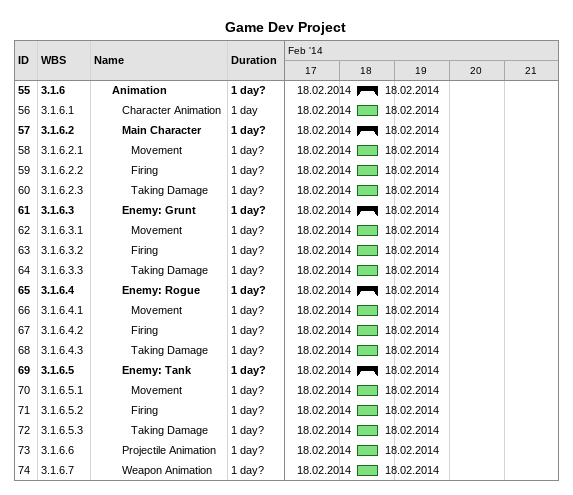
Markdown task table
Game Dev Project

| ID | WBS | Task | Duration | Start | Finish |
|---|---|---|---|---|---|
| 55 | 3.1.6 | **Animation** | 1d? | 2014-02-18 | 2014-02-18 |
| 56 | 3.1.6.1 | Character Animation | 1d | 2014-02-18 | 2014-02-18 |
| 57 | 3.1.6.2 | **Main Character** | 1d? | 2014-02-18 | 2014-02-18 |
| 58 | 3.1.6.2.1 | Movement | 1d? | 2014-02-18 | 2014-02-18 |
| 59 | 3.1.6.2.2 | Firing | 1d? | 2014-02-18 | 2014-02-18 |
| 60 | 3.1.6.2.3 | Taking Damage | 1d? | 2014-02-18 | 2014-02-18 |
| 61 | 3.1.6.3 | **Enemy: Grunt** | 1d? | 2014-02-18 | 2014-02-18 |
| 62 | 3.1.6.3.1 | Movement | 1d? | 2014-02-18 | 2014-02-18 |
| 63 | 3.1.6.3.2 | Firing | 1d? | 2014-02-18 | 2014-02-18 |
| 64 | 3.1.6.3.3 | Taking Damage | 1d? | 2014-02-18 | 2014-02-18 |
| 65 | 3.1.6.4 | **Enemy: Rogue** | 1d? | 2014-02-18 | 2014-02-18 |
| 66 | 3.1.6.4.1 | Movement | 1d? | 2014-02-18 | 2014-02-18 |
| 67 | 3.1.6.4.2 | Firing | 1d? | 2014-02-18 | 2014-02-18 |
| 68 | 3.1.6.4.3 | Taking Damage | 1d? | 2014-02-18 | 2014-02-18 |
| 69 | 3.1.6.5 | **Enemy: Tank** | 1d? | 2014-02-18 | 2014-02-18 |
| 70 | 3.1.6.5.1 | Movement | 1d? | 2014-02-18 | 2014-02-18 |
| 71 | 3.1.6.5.2 | Firing | 1d? | 2014-02-18 | 2014-02-18 |
| 72 | 3.1.6.5.3 | Taking Damage | 1d? | 2014-02-18 | 2014-02-18 |
| 73 | 3.1.6.6 | Projectile Animation | 1d? | 2014-02-18 | 2014-02-18 |
| 74 | 3.1.6.7 | Weapon Animation | 1d? | 2014-02-18 | 2014-02-18 |
